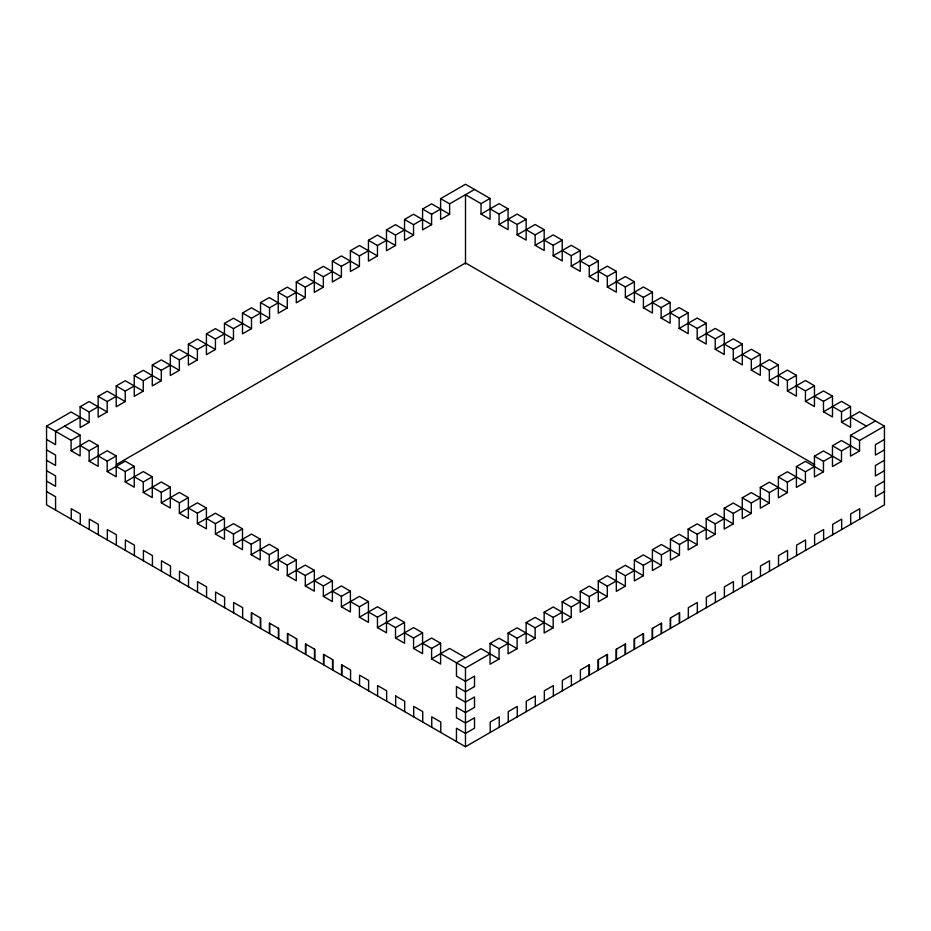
<?xml version="1.0" encoding="UTF-8"?>
<svg xmlns="http://www.w3.org/2000/svg" width="931" height="931" viewBox="0 0 931 931"><rect width="100%" height="100%" fill="white"/><g stroke="black" fill="none" stroke-linecap="round" stroke-linejoin="round"><path stroke-width="1.4" d="M89.143 422.383L80.124 427.585L80.124 406.754L89.143 411.968L89.143 422.383L71.105 411.968L46.55 426.142L46.55 504.846L251.347 623.083L251.347 612.668L260.68 618.079L260.68 628.495M341.863 664.943L341.863 675.359L465.477 746.732L465.477 668.027L440.607 653.655M841.519 422.185L850.538 427.399L850.538 406.568L841.519 411.77L841.519 422.185L859.557 411.77L884.427 426.154L884.427 504.858L679.63 623.095L679.63 612.679L670.273 618.079L670.273 628.495M80.124 406.754L89.143 401.552L107.193 411.968L107.193 401.552L116.212 396.338M107.193 411.968L98.162 417.169L98.162 396.338L107.193 391.136L125.231 401.552L125.231 391.136L116.212 385.923L116.212 406.754L125.231 401.552M116.212 385.923L125.231 380.721L143.269 391.136L143.269 380.721L134.25 375.507L134.25 396.338L143.269 391.136M134.25 375.507L143.269 370.305L161.307 380.721L161.307 370.305L170.326 365.092M161.307 380.721L152.288 385.923L152.288 365.092L161.307 359.89L179.346 370.305L179.346 359.89L170.326 354.676L170.326 375.507L179.346 370.305M170.326 354.676L179.346 349.474L197.395 359.89L197.395 349.474L206.414 344.261M197.395 359.89L188.376 365.092L188.376 344.261L197.395 339.059L215.433 349.474L215.433 339.059L224.452 333.845M215.433 349.474L206.414 354.676L206.414 333.845L215.433 328.643L233.472 339.059L233.472 328.643L224.452 323.429L224.452 344.261L233.472 339.059M224.452 323.429L233.472 318.227L251.51 328.643L251.51 318.227L260.54 313.014M251.51 328.643L242.491 333.845L242.491 313.014L251.51 307.812L269.559 318.227L269.559 307.812L260.54 302.598L260.54 323.429L269.559 318.227M260.54 302.598L269.222 297.583L287.26 307.998L287.26 297.583L278.241 292.381L278.241 313.212L287.26 307.998M278.241 292.381L287.26 287.167L305.298 297.583L305.298 287.167L296.279 281.965L296.279 302.796L305.298 297.583M296.279 281.965L305.298 276.751L323.348 287.167L323.348 276.751L314.329 271.549L314.329 292.381L323.348 287.167M314.329 271.549L323.348 266.336L341.386 276.751L341.386 266.336L332.367 261.134L332.367 281.965L341.386 276.751M332.367 261.134L341.386 255.92L359.424 266.336L359.424 255.92L368.443 250.718M359.424 266.336L350.405 271.549L350.405 250.718L359.424 245.505L377.462 255.92L377.462 245.505L386.493 240.303M377.462 255.92L368.443 261.134L368.443 240.303L377.462 235.089L395.512 245.505L395.512 235.089L386.493 229.887L386.493 250.718L395.512 245.505M386.493 229.887L395.512 224.674L413.55 235.089L413.55 224.674L422.569 219.472M413.55 235.089L404.531 240.303L404.531 219.472L413.55 214.258L431.588 224.674L431.588 214.258L422.569 209.056L422.569 229.887L431.588 224.674M422.569 209.056L431.588 203.842L449.626 214.258L449.626 203.842L474.519 189.47M449.626 214.258L440.607 219.472L440.607 198.64L465.5 184.268L490.055 198.443L490.055 219.274L481.036 214.072L481.036 203.656L465.5 194.684L465.5 264.067M80.124 417.169L55.569 431.356L55.569 444.657L46.55 439.455M89.143 411.968L98.162 406.754M125.231 391.136L134.25 385.923M143.269 380.721L152.288 375.507M179.346 359.89L188.376 354.676M233.472 328.643L242.491 323.429M269.559 307.812L278.241 302.796M287.26 297.583L296.279 292.381M305.298 287.167L314.329 281.965M323.348 276.751L332.367 271.549M341.386 266.336L350.405 261.134M395.512 235.089L404.531 229.887M431.588 214.258L440.607 209.056M71.105 440.316L80.124 435.114L80.124 455.946L71.105 450.732L71.105 440.316L46.55 426.142M481.036 203.656L490.055 198.443M71.105 450.732L89.143 440.316L98.162 445.53L98.162 466.361L89.143 461.148L89.143 450.732L98.162 445.53M481.036 214.072L499.074 203.656L508.093 208.858L508.093 229.689L499.074 224.487L499.074 214.072L508.093 208.858M89.143 461.148L107.193 450.732L116.212 455.946L116.212 476.777L107.193 471.563L107.193 461.148L98.162 455.946M499.074 224.487L517.112 214.072L526.143 219.274L526.143 240.105L517.112 234.903L517.112 224.487L526.143 219.274M107.193 461.148L116.212 455.946M116.375 464.534L188.19 423.07M188.539 422.86L206.228 412.654M206.577 412.445L224.266 402.239M224.615 402.029L242.304 391.823M242.665 391.614L260.354 381.407M260.703 381.198L465.535 262.949L670.297 381.198M107.193 471.563L125.231 461.148L134.25 466.361L134.25 487.192L125.231 481.979L125.231 471.563L116.212 466.361M517.112 234.903L535.162 224.487L544.181 229.689L544.181 250.52L535.162 245.319L535.162 234.903L526.143 229.689M125.231 471.563L134.25 466.361M535.162 234.903L544.181 229.689M125.231 481.979L143.269 471.563L152.288 476.777L152.288 497.608L143.269 492.406L143.269 481.979L134.25 476.777M535.162 245.319L553.2 234.903L562.219 240.105L562.219 260.936L553.2 255.734L553.2 245.319L562.219 240.105M143.269 481.979L152.288 476.777M143.269 492.406L161.307 481.979L170.326 487.192L170.326 508.023L161.307 502.821L161.307 492.394L152.288 487.192M553.2 255.734L571.238 245.319L580.257 250.52L580.257 271.352L571.238 266.15L571.238 255.734L580.257 250.52M161.307 492.394L170.326 487.192M161.307 502.821L179.357 492.394L188.376 497.608L188.376 518.439L179.346 513.237L179.346 502.821L170.326 497.608M571.238 266.15L589.276 255.734L598.296 260.936L598.296 281.767L589.276 276.565L589.276 266.15L598.296 260.936M179.346 502.821L188.376 497.608M179.346 513.237L197.395 502.821L206.414 508.023L206.414 528.855L197.395 523.653L197.395 513.237L188.376 508.023M589.276 276.565L607.326 266.15L616.345 271.352L616.345 292.183L607.326 286.981L607.326 276.565L616.345 271.352M197.395 513.237L206.414 508.023M197.395 523.653L215.433 513.237L224.452 518.439L224.452 539.27L215.433 534.068L215.433 523.653L206.414 518.439M607.326 286.981L625.364 276.565L634.383 281.767L634.383 302.598L625.364 297.396L625.364 286.981L634.383 281.767M215.433 523.653L224.452 518.439M215.433 534.068L233.472 523.653L242.491 528.855L242.491 549.686L233.472 544.484L233.472 534.068L224.452 528.855M625.364 297.396L643.402 286.981L652.422 292.183L652.422 313.014L643.402 307.812L643.402 297.396L634.383 292.183M233.472 534.068L242.491 528.855M643.402 297.396L652.422 292.183M233.472 544.484L251.51 534.068L260.203 539.084L260.203 559.915L251.184 554.701L251.184 544.286L260.203 539.084M643.402 307.812L661.441 297.396L670.134 302.412L670.134 323.243L661.115 318.03L661.115 307.614L670.134 302.412M251.184 554.701L269.222 544.286L278.241 549.499L278.241 570.331L269.222 565.117L269.222 554.701L260.203 549.499M661.115 318.03L679.153 307.614L688.172 312.828L688.172 333.659L679.153 328.445L679.153 318.03L670.134 312.828M269.222 554.701L278.241 549.499M679.153 318.03L688.172 312.828M269.222 565.117L287.26 554.701L296.279 559.915L296.279 580.746L287.26 575.533L287.26 565.117L278.241 559.915M679.153 328.445L697.191 318.03L706.21 323.243L706.21 344.074L697.191 338.861L697.191 328.445L688.172 323.243M287.26 565.117L296.279 559.915M697.191 328.445L706.21 323.243M287.26 575.533L305.298 565.117L314.329 570.331L314.329 591.162L305.298 585.948L305.298 575.533L296.279 570.331M697.191 338.861L715.229 328.445L724.248 333.659L724.248 354.49L715.229 349.276L715.229 338.861L706.21 333.659M305.298 575.533L314.329 570.331M715.229 338.861L724.248 333.659M305.298 585.948L323.348 575.533L332.367 580.746L332.367 601.577L323.348 596.364L323.348 585.948L332.367 580.746M715.229 349.276L733.279 338.861L742.298 344.074L742.298 364.905L733.279 359.692L733.279 349.276L742.298 344.074M323.348 596.364L341.386 585.948L350.405 591.162L350.405 611.993L341.386 606.779L341.386 596.364L332.367 591.162M733.279 359.692L751.317 349.276L760.336 354.49L760.336 375.321L751.317 370.107L751.317 359.692L742.298 354.49M341.386 596.364L350.405 591.162M751.317 359.692L760.336 354.49M341.386 606.779L359.424 596.364L368.443 601.577L368.443 622.408L359.424 617.195L359.424 606.779L350.405 601.577M751.317 370.107L769.355 359.692L778.374 364.905L778.374 385.737L769.355 380.523L769.355 370.107L778.374 364.905M359.424 606.779L368.443 601.577M359.424 617.195L377.462 606.779L386.493 611.993L386.493 632.824L377.462 627.61L377.462 617.195L368.443 611.993M769.355 380.523L787.393 370.107L796.412 375.321L796.412 396.152L787.393 390.939L787.393 380.523L778.374 375.321M377.462 617.195L386.493 611.993M787.393 380.523L796.412 375.321M377.462 627.61L395.512 617.195L404.531 622.408L404.531 643.24L395.512 638.026L395.512 627.61L386.493 622.408M787.393 390.939L805.443 380.523L814.462 385.737L814.462 406.568L805.443 401.354L805.443 390.939L796.412 385.737M395.512 627.61L404.531 622.408M805.443 390.939L814.462 385.737M395.512 638.026L413.55 627.61L422.569 632.824L422.569 653.655L413.55 648.442L413.55 638.026L422.569 632.824M805.443 401.354L823.481 390.939L832.5 396.152L832.5 416.983L823.481 411.77L823.481 401.354L832.5 396.152M413.55 648.442L431.588 638.026L440.607 643.24L440.607 664.071L431.588 658.857L431.588 648.442L422.569 643.24M823.481 411.77L841.519 401.354L850.538 406.568M431.588 648.442L440.607 643.24M431.588 658.857L449.626 648.442L465.5 657.612M490.032 643.437L499.063 648.651L499.063 659.067L490.032 664.269L490.032 643.437L499.063 638.235L517.101 648.651L517.101 638.235L526.12 633.022M517.101 648.651L508.082 653.853L508.082 633.022L517.101 627.82L535.139 638.235L535.139 627.82L526.12 622.606L526.12 643.437L535.139 638.235M526.12 622.606L535.139 617.404L553.177 627.82L553.177 617.404L562.196 612.191M553.177 627.82L544.158 633.022L544.158 612.191L553.177 606.989L571.227 617.404L571.227 606.989L562.196 601.775L562.196 622.606L571.227 617.404M562.196 601.775L571.227 596.573L589.265 606.989L589.265 596.573L580.246 591.36L580.246 612.191L589.265 606.989M580.246 591.36L589.265 586.158L607.303 596.573L607.303 586.158L616.322 580.944M607.303 596.573L598.284 601.775L598.284 580.944L607.303 575.742L625.341 586.158L625.341 575.742L616.322 570.528L616.322 591.36L625.341 586.158M616.322 570.528L625.341 565.326L643.379 575.742L643.379 565.326L652.41 560.113M643.379 575.742L634.36 580.944L634.36 560.113L643.379 554.911L661.429 565.326L661.429 554.911L670.448 549.697M661.429 565.326L652.41 570.528L652.41 549.697L661.429 544.495L679.467 554.911L679.467 544.495L670.448 539.282L670.448 560.113L679.467 554.911M670.448 539.282L679.13 534.266L697.179 544.682L697.179 534.266L688.149 529.064L688.149 549.895L697.179 544.682M688.149 529.064L697.179 523.85L715.217 534.266L715.217 523.85L724.237 518.648M715.217 534.266L706.198 539.48L706.198 518.648L715.217 513.435L733.256 523.85L733.256 513.435L724.237 508.233L724.237 529.064L733.256 523.85M724.237 508.233L733.256 503.019L751.294 513.435L751.294 503.019L742.275 497.817L742.275 518.648L751.294 513.435M742.275 497.817L751.294 492.604L769.332 503.019L769.332 492.604L778.363 487.402M769.332 503.019L760.313 508.233L760.313 487.402L769.332 482.188L787.382 492.604L787.382 482.188L796.401 476.986M787.382 492.604L778.363 497.817L778.363 476.986L787.382 471.773L805.42 482.188L805.42 471.773L796.401 466.571L796.401 487.39L805.42 482.188M796.401 466.571L805.42 461.357L823.458 471.773L823.458 461.357L814.439 456.155L814.439 476.975L823.458 471.773M814.439 456.155L823.458 450.941L841.496 461.357L841.496 450.941L832.477 445.74L832.477 466.559L841.496 461.357M832.477 445.74L841.496 440.526L859.546 450.941L859.546 440.526L884.427 426.154M859.546 450.941L850.527 456.143L850.527 435.324L875.431 420.94M465.477 668.027L490.032 653.853M499.063 648.651L508.082 643.437M535.139 627.82L544.158 622.606M571.227 606.989L580.246 601.775M589.265 596.573L598.284 591.36M625.341 575.742L634.36 570.528M679.467 544.495L688.149 539.48M697.179 534.266L706.198 529.064M733.256 513.435L742.275 508.233M751.294 503.019L760.313 497.817M805.42 471.773L814.439 466.571M823.458 461.357L832.477 456.155M841.496 450.941L850.527 445.74M884.45 439.455L875.408 444.669L875.408 455.084L884.45 449.871M474.519 686.543L465.477 691.756L456.458 686.554M884.45 460.286L875.408 465.5L875.408 475.916L884.45 470.702M884.45 481.118L875.408 486.331L875.408 496.747L884.45 491.533M465.477 746.732L589.09 675.359L589.09 664.943M490.055 208.858L499.074 214.072M508.093 219.274L517.112 224.487M544.181 240.105L553.2 245.319M562.219 250.52L571.238 255.734M580.257 260.936L589.276 266.15M598.296 271.352L607.326 276.565M616.345 281.767L625.364 286.981M652.422 302.598L661.115 307.614M724.248 344.074L733.279 349.276M760.336 364.905L769.355 370.107M814.462 396.152L823.481 401.354M832.5 406.568L841.519 411.77M850.538 416.983L866.412 426.142M440.607 198.64L449.626 203.842M850.527 435.324L859.546 440.526M404.531 219.472L413.55 224.674M670.669 381.373L688.335 391.614M688.707 391.788L706.385 402.029M706.745 402.204L724.423 412.445M724.784 412.619L742.461 422.86M742.822 423.035L814.625 464.534M368.443 240.303L377.462 245.505M778.363 476.986L787.382 482.188M350.405 250.718L359.424 255.92M760.313 487.402L769.332 492.604M706.198 518.648L715.217 523.85M242.491 313.014L251.51 318.227M652.41 549.697L661.429 554.911M634.36 560.113L643.379 565.326M206.414 333.845L215.433 339.059M188.376 344.261L197.395 349.474M598.284 580.944L607.303 586.158M152.288 365.092L161.307 370.305M544.158 612.191L553.177 617.404M98.162 396.338L107.193 401.552M508.082 633.022L517.101 638.235M499.063 659.067L481.013 648.651L456.458 662.825L456.458 676.139L465.477 681.341L474.519 676.127L474.507 686.554M64.588 426.142L80.124 435.114M80.124 445.53L89.143 450.732M242.491 539.27L251.184 544.286M314.329 580.746L323.348 585.948M404.531 632.824L413.55 638.026M46.55 449.871L55.569 455.073L55.569 465.488L46.55 460.286M46.55 470.702L55.569 475.904L55.569 486.319L46.55 481.118M46.55 491.533L55.569 496.735L55.569 510.048M395.652 696.004L404.694 701.194L404.671 711.621M859.709 519.126L859.709 508.71L850.69 513.924L850.69 524.339M841.671 529.541L841.671 519.126L832.651 524.339L832.651 534.755M823.621 539.957L823.621 529.541L814.602 534.755L814.602 545.17M805.583 550.372L805.583 539.957L796.564 545.17L796.564 555.586M787.545 560.788L787.545 550.372L778.525 555.586L778.525 566.001M769.506 571.203L769.506 560.788L760.487 566.001L760.487 576.417M751.468 581.619L751.468 571.203L742.438 576.417L742.438 586.833M733.419 592.035L733.419 581.619L724.399 586.833L724.399 597.248M715.38 602.45L715.38 592.035L706.361 597.248L706.361 607.664M697.342 612.866L697.342 602.45L688.323 607.664L688.323 618.079M679.304 612.866L679.304 623.281L661.592 633.511L661.592 623.095L652.235 628.495L652.235 638.91M670.611 617.881L670.611 628.297M661.254 623.281L661.254 633.697L643.554 643.926L643.554 633.511L634.197 638.91L634.197 649.326M652.573 628.297L652.573 638.713M643.216 633.697L643.216 644.112L625.516 654.342L625.516 643.926L616.159 649.326L616.159 659.742M634.535 638.713L634.535 649.128M625.178 644.112L625.178 654.528L607.466 664.757L607.466 654.342L598.121 659.742L598.121 670.157M616.485 649.128L616.485 659.544M607.14 654.528L607.14 664.943L589.428 675.173L589.428 664.757L580.409 669.959L580.409 680.375M598.447 659.544L598.447 669.959M571.39 685.588L571.39 675.173L562.371 680.375L562.371 690.79M553.351 696.004L553.351 685.588L544.332 690.79L544.332 701.206M535.302 706.42L535.302 696.004L526.283 701.206L526.283 711.621M517.264 716.835L517.264 706.42L508.245 711.621L508.245 722.037M499.225 727.251L499.225 716.835L490.206 722.037L490.206 732.453M456.481 686.543L456.458 696.97L465.477 702.172L474.519 696.958L474.507 707.385L465.477 712.587L456.458 707.385L456.458 717.801L465.477 723.003L474.519 717.789L474.507 728.217L465.477 733.419L456.458 728.217L456.458 741.518M440.759 732.453L440.782 722.025L431.74 716.835L431.74 727.251M422.721 722.037L422.732 711.61L413.701 706.42L413.701 716.835M395.675 695.992L395.652 706.42M386.633 701.206L386.656 690.779L377.614 685.588L377.614 696.004M368.595 690.79L368.618 680.363L359.575 675.173L359.575 685.588M350.556 680.375L350.568 669.948L341.549 664.746L341.549 675.161L323.825 664.943L323.825 654.528M332.844 670.157L332.844 659.742L323.511 654.33L323.511 664.746L305.787 654.528L305.787 644.112M332.53 659.532L332.53 669.948M314.806 659.742L314.806 649.326L305.473 643.915L305.473 654.33L287.749 644.112L287.749 633.697M314.492 649.116L314.492 659.532M296.768 649.326L296.768 638.91L287.435 633.499L287.435 643.915L269.699 633.697L269.699 623.281M296.454 638.701L296.454 649.116M278.718 638.91L278.718 628.495L269.385 623.083L269.385 633.499L251.661 623.281L251.661 612.866M278.404 628.285L278.404 638.701M260.366 617.87L260.366 628.285M242.642 618.079L242.665 607.652L233.623 602.45L233.623 612.866M224.604 607.664L224.615 597.237L215.585 592.035L215.585 602.45M206.566 597.248L206.577 586.821L197.535 581.619L197.535 592.035M188.516 586.833L188.539 576.405L179.497 571.203L179.497 581.619M170.478 576.417L170.501 565.99L161.459 560.788L161.459 571.203M152.44 566.001L152.451 555.574L143.421 550.372L143.421 560.788M134.401 555.586L134.413 545.159L125.382 539.957L125.382 550.372M116.352 545.17L116.375 534.743L107.333 529.541L107.333 539.957M98.314 534.755L98.337 524.328L89.295 519.126L89.295 529.541M80.275 524.339L80.299 513.912L71.256 508.71L71.256 519.126"/></g></svg>
